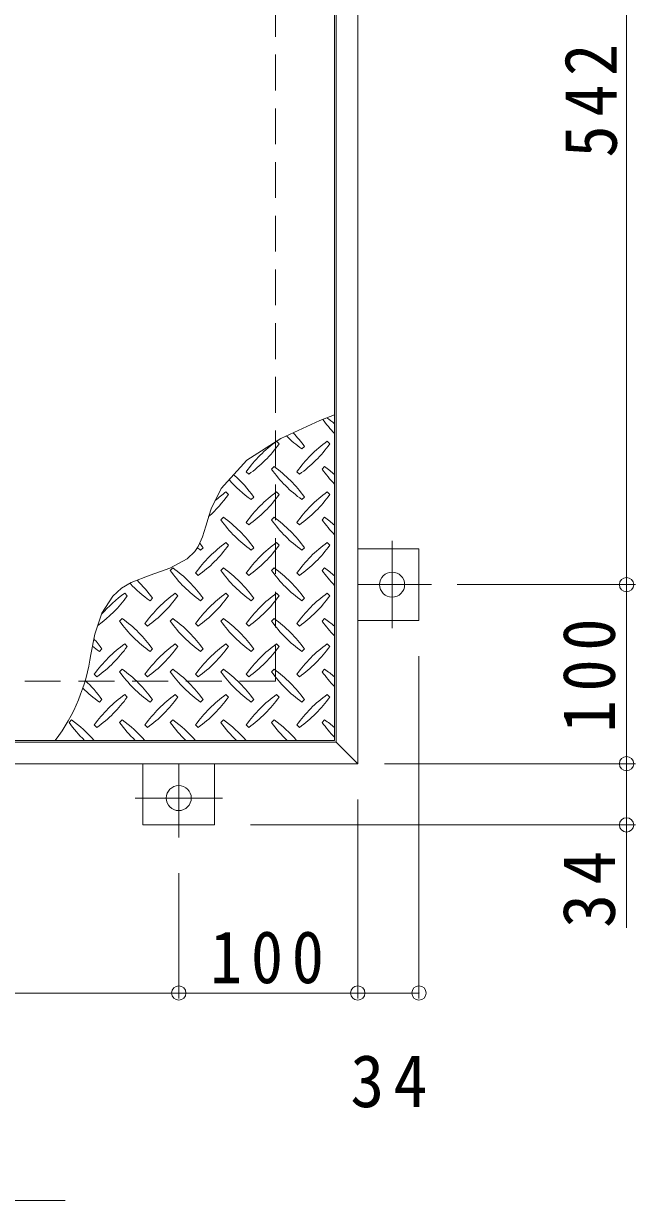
# Model space of a CAD drawing. Units: millimetres at full size, sheet at 1:10. Extents: x -1763 to 1918, y -1353 to 1313.
# Drawn here: x -704 to -362, y 11 to 669 of the extents above; entities that cross this region are included whole.
import ezdxf

# ---------------------------------------------------------------- set-up
doc = ezdxf.new("R2010")
doc.units = ezdxf.units.MM
doc.header["$LTSCALE"] = 10
doc.header["$PDMODE"] = 32
doc.header["$PDSIZE"] = 8
doc.linetypes.add('CHAIN1', pattern=[8, 5, -1, 1, -1])
doc.linetypes.add('DASHED2', pattern=[3, 2, -1])
for name, color, linetype, lineweight in [('0-1', 2, 'DASHED2', 9), ('0-2', 3, 'Continuous', 9), ('0-3', 2, 'Continuous', 9), ('0-5', 4, 'Continuous', 9), ('0-9', 134, 'Continuous', 5), ('0-E', 3, 'Continuous', 9), ('0-F', 7, 'Continuous', 9)]:
    doc.layers.add(name, color=color, linetype=linetype, lineweight=lineweight)
doc.styles.add('ＭＳ ゴシック', font='')
doc.styles.get('ＭＳ ゴシック').set_extended_font_data('MS Gothic')

msp = doc.modelspace()

# ---------------------------------------------------------------- linework, layer by layer
at = {"layer": '0-1'}
for p, q in [((-563.26, 951.2), (-563.26, 301.2)), ((-563.26, 301.2), (-1363.26, 301.2))]:
    msp.add_line(p, q, dxfattribs=at)
at = {"layer": '0-2'}
for p, q in [((-530.26, 984.2), (-530.26, 268.2)), ((-530.26, 268.2), (-962.76, 268.2))]:
    msp.add_line(p, q, dxfattribs=at)
at = {"layer": '0-3'}
for p, q in [((-517.26, 997.2), (-517.26, 255.2)), ((-529.26, 267.2), (-529.26, 985.2)), ((-529.26, 267.2), (-1397.26, 267.2)), ((-529.26, 267.2), (-517.26, 255.2)), ((-517.26, 255.2), (-1409.26, 255.2))]:
    msp.add_line(p, q, dxfattribs=at)
at = {"layer": '0-5', "color": 7}
msp.add_line((-1245.79, 11.27), (-680.73, 11.27), dxfattribs=at)
at = {"layer": '0-9'}
for p, q in [((-561.21, 433.82), (-562.63, 435.23)), ((-532.93, 433.82), (-534.34, 435.23)), ((-548.49, 430.99), (-547.07, 432.41)), ((-564.04, 421.09), (-565.46, 419.68)), ((-535.76, 421.09), (-537.17, 419.68)), ((-579.6, 418.26), (-578.18, 416.85)), ((-551.31, 418.26), (-549.9, 416.85)), ((-589.5, 405.54), (-590.91, 406.95)), ((-576.77, 402.71), (-575.36, 404.12)), ((-561.21, 405.54), (-562.63, 406.95)), ((-548.49, 402.71), (-547.07, 404.12)), ((-532.93, 405.54), (-534.34, 406.95)), ((-592.33, 392.81), (-593.74, 391.39)), ((-579.6, 389.98), (-578.18, 388.57)), ((-564.04, 392.81), (-565.46, 391.39)), ((-551.31, 389.98), (-549.9, 388.57)), ((-535.76, 392.81), (-537.17, 391.39)), ((-605.05, 374.42), (-603.64, 375.84)), ((-589.5, 377.25), (-590.91, 378.67)), ((-576.77, 374.42), (-575.36, 375.84)), ((-561.21, 377.25), (-562.63, 378.67)), ((-548.49, 374.42), (-547.07, 375.84)), ((-532.93, 377.25), (-534.34, 378.67)), ((-620.61, 364.52), (-622.02, 363.11)), ((-607.88, 361.7), (-606.47, 360.28)), ((-592.33, 364.52), (-593.74, 363.11)), ((-579.6, 361.7), (-578.18, 360.28)), ((-564.04, 364.52), (-565.46, 363.11)), ((-551.31, 361.7), (-549.9, 360.28)), ((-535.76, 364.52), (-537.17, 363.11)), ((-646.07, 348.97), (-647.48, 350.38)), ((-617.78, 348.97), (-619.2, 350.38)), ((-589.5, 348.97), (-590.91, 350.38)), ((-561.21, 348.97), (-562.63, 350.38)), ((-532.93, 348.97), (-534.34, 350.38)), ((-633.34, 346.14), (-631.92, 347.55)), ((-605.05, 346.14), (-603.64, 347.55)), ((-576.77, 346.14), (-575.36, 347.55)), ((-548.49, 346.14), (-547.07, 347.55)), ((-648.9, 336.24), (-650.31, 334.83)), ((-620.61, 336.24), (-622.02, 334.83)), ((-592.33, 336.24), (-593.74, 334.83)), ((-564.04, 336.24), (-565.46, 334.83)), ((-535.76, 336.24), (-537.17, 334.83)), ((-636.17, 333.41), (-634.75, 332)), ((-607.88, 333.41), (-606.47, 332)), ((-579.6, 333.41), (-578.18, 332)), ((-551.31, 333.41), (-549.9, 332)), ((-646.07, 320.68), (-647.48, 322.1)), ((-617.78, 320.68), (-619.2, 322.1)), ((-589.5, 320.68), (-590.91, 322.1)), ((-561.21, 320.68), (-562.63, 322.1)), ((-532.93, 320.68), (-534.34, 322.1)), ((-661.62, 317.85), (-660.21, 319.27)), ((-633.34, 317.85), (-631.92, 319.27)), ((-605.05, 317.85), (-603.64, 319.27)), ((-576.77, 317.85), (-575.36, 319.27)), ((-548.49, 317.85), (-547.07, 319.27)), ((-664.45, 305.13), (-663.04, 303.71)), ((-648.9, 307.96), (-650.31, 306.54)), ((-636.17, 305.13), (-634.75, 303.71)), ((-620.61, 307.96), (-622.02, 306.54)), ((-607.88, 305.13), (-606.47, 303.71)), ((-592.33, 307.96), (-593.74, 306.54)), ((-579.6, 305.13), (-578.18, 303.71)), ((-564.04, 307.96), (-565.46, 306.54)), ((-551.31, 305.13), (-549.9, 303.71)), ((-535.76, 307.96), (-537.17, 306.54)), ((-661.62, 289.57), (-660.21, 290.98)), ((-646.07, 292.4), (-647.48, 293.81)), ((-633.34, 289.57), (-631.92, 290.98)), ((-617.78, 292.4), (-619.2, 293.81)), ((-605.05, 289.57), (-603.64, 290.98)), ((-589.5, 292.4), (-590.91, 293.81)), ((-576.77, 289.57), (-575.36, 290.98)), ((-561.21, 292.4), (-562.63, 293.81)), ((-548.49, 289.57), (-547.07, 290.98)), ((-532.93, 292.4), (-534.34, 293.81)), ((-677.18, 279.67), (-678.59, 278.26)), ((-664.45, 276.84), (-663.04, 275.43)), ((-648.9, 279.67), (-650.31, 278.26)), ((-636.17, 276.84), (-634.75, 275.43)), ((-620.61, 279.67), (-622.02, 278.26)), ((-607.88, 276.84), (-606.47, 275.43)), ((-592.33, 279.67), (-593.74, 278.26)), ((-579.6, 276.84), (-578.18, 275.43)), ((-564.04, 279.67), (-565.46, 278.26)), ((-551.31, 276.84), (-549.9, 275.43)), ((-535.76, 279.67), (-537.17, 278.26))]:
    msp.add_line(p, q, dxfattribs=at)
msp.add_lwpolyline([(-530.26, 450.12), (-538.53, 446.78), (-560.28, 436.83), (-579.25, 424.66), (-593.65, 408.89), (-599.23, 397.53), (-600.37, 394.05), (-602.14, 387.91), (-604.02, 381.91), (-606.47, 376.44), (-608.32, 373.66), (-612.6, 369.55), (-622.2, 364.44), (-633.17, 360.55), (-643.84, 356.36), (-649.25, 353.2), (-654.08, 348.82), (-660.17, 339.2), (-664.12, 327.61), (-666.47, 316.18)], dxfattribs=at)
for centre, radius, start, end in [((-478.13, 490.04), 72.5, 215.94795, 224.0249), ((-577.83, 390.33), 72.5, 48.99213, 53.25279), ((-520.56, 376.19), 72.5, 125.47256, 144.5273), ((-620.26, 475.89), 72.5, 305.47272, 324.5273), ((-506.41, 490.04), 72.5, 225.57452, 234.5273), ((-606.11, 390.33), 72.5, 35.47258, 43.25978), ((-492.27, 376.19), 72.5, 125.47256, 144.5273), ((-591.97, 475.89), 72.5, 305.47272, 324.5273), ((-606.11, 362.05), 72.5, 35.47258, 54.5273), ((-577.83, 362.05), 72.5, 48.99213, 54.5273), ((-634.4, 362.05), 72.5, 35.47258, 48.77962), ((-506.41, 461.75), 72.5, 215.47272, 234.5273), ((-478.13, 461.75), 72.5, 215.47272, 224.0249), ((-534.7, 461.75), 72.5, 221.35275, 234.5273), ((-648.54, 447.61), 72.5, 311.38763, 324.5273), ((-548.84, 347.91), 72.5, 125.47256, 131.59831), ((-520.56, 347.91), 72.5, 125.47256, 144.5273), ((-620.26, 447.61), 72.5, 305.47272, 324.5273), ((-492.27, 347.91), 72.5, 125.47256, 144.5273), ((-591.97, 447.61), 72.5, 305.47272, 324.5273), ((-534.7, 433.47), 72.5, 215.47272, 234.5273), ((-634.4, 333.76), 72.5, 35.47258, 54.5273), ((-506.41, 433.47), 72.5, 215.47272, 234.5273), ((-606.11, 333.76), 72.5, 35.47258, 54.5273), ((-478.13, 433.47), 72.5, 215.47272, 224.0249), ((-577.83, 333.76), 72.5, 48.99213, 54.5273), ((-548.84, 319.62), 72.5, 125.47256, 144.5273), ((-562.98, 433.47), 72.5, 232.70831, 234.5273), ((-648.54, 419.32), 72.5, 305.47272, 324.5273), ((-662.68, 333.76), 72.5, 35.47258, 38.03572), ((-520.56, 319.62), 72.5, 125.47256, 144.5273), ((-620.26, 419.32), 72.5, 305.47272, 324.5273), ((-492.27, 319.62), 72.5, 125.47256, 144.5273), ((-591.97, 419.32), 72.5, 305.47272, 324.5273), ((-562.98, 405.18), 72.5, 215.47272, 234.5273), ((-662.68, 305.48), 72.5, 35.47258, 54.5273), ((-534.7, 405.18), 72.5, 215.47272, 234.5273), ((-634.4, 305.48), 72.5, 35.47258, 54.5273), ((-506.41, 405.18), 72.5, 215.47272, 234.5273), ((-606.11, 305.48), 72.5, 35.47258, 54.5273), ((-478.13, 405.18), 72.5, 215.47272, 224.0249), ((-577.83, 305.48), 72.5, 48.99213, 54.5273), ((-591.27, 405.18), 72.5, 222.74814, 234.5273), ((-690.97, 305.48), 72.5, 35.47258, 45.99713), ((-705.11, 391.04), 72.5, 306.00705, 324.5273), ((-605.41, 291.34), 72.5, 125.47256, 139.2924), ((-577.12, 291.34), 72.5, 125.47256, 144.52728), ((-676.83, 391.04), 72.5, 305.47272, 324.5273), ((-548.84, 291.34), 72.5, 125.47256, 144.52728), ((-648.54, 391.04), 72.5, 305.47272, 324.5273), ((-520.56, 291.34), 72.5, 125.47256, 144.52728), ((-620.26, 391.04), 72.5, 305.47272, 324.5273), ((-492.27, 291.34), 72.5, 125.47256, 144.5273), ((-591.97, 391.04), 72.5, 305.47272, 324.5273), ((-690.97, 277.2), 72.5, 35.47258, 54.5273), ((-662.68, 277.2), 72.5, 35.47258, 54.5273), ((-634.4, 277.2), 72.5, 35.47258, 54.5273), ((-606.11, 277.2), 72.5, 35.47258, 54.5273), ((-577.83, 277.2), 72.5, 48.99213, 54.5273), ((-591.27, 376.9), 72.5, 215.47272, 234.5273), ((-562.98, 376.9), 72.5, 215.47272, 234.5273), ((-534.7, 376.9), 72.5, 215.47272, 234.5273), ((-506.41, 376.9), 72.5, 215.47272, 234.5273), ((-478.13, 376.9), 72.5, 215.47272, 224.0249), ((-719.25, 277.2), 72.5, 35.47258, 41.1628), ((-605.41, 263.05), 72.5, 125.47256, 144.5273), ((-577.12, 263.05), 72.5, 125.47256, 144.5273), ((-548.84, 263.05), 72.5, 125.47256, 144.5273), ((-520.56, 263.05), 72.5, 125.47256, 144.5273), ((-492.27, 263.05), 72.5, 125.47256, 144.5273), ((-767.66, 329.95), 102.13, 322.79805, 352.25462), ((-619.55, 376.9), 72.5, 230.65677, 234.5273), ((-705.11, 362.76), 72.5, 305.47272, 324.5273), ((-676.83, 362.76), 72.5, 305.47272, 324.5273), ((-648.54, 362.76), 72.5, 305.47272, 324.5273), ((-620.26, 362.76), 72.5, 305.47272, 324.5273), ((-591.97, 362.76), 72.5, 305.47272, 324.5273), ((-591.27, 348.61), 72.5, 215.47272, 234.5273), ((-690.97, 248.91), 72.5, 35.47258, 54.5273), ((-562.98, 348.61), 72.5, 215.47272, 234.5273), ((-662.68, 248.91), 72.5, 35.47258, 54.5273), ((-534.7, 348.61), 72.5, 215.47272, 234.5273), ((-634.4, 248.91), 72.5, 35.47258, 54.5273), ((-506.41, 348.61), 72.5, 215.47272, 234.5273), ((-606.11, 248.91), 72.5, 35.47258, 54.5273), ((-478.13, 348.61), 72.5, 215.47272, 224.0249), ((-577.83, 248.91), 72.5, 48.99213, 54.5273), ((-619.55, 348.61), 72.5, 224.94598, 234.5273), ((-719.25, 248.91), 72.5, 35.47258, 46.69856), ((-605.41, 234.77), 72.5, 125.47256, 144.5273), ((-705.11, 334.47), 72.5, 305.47272, 324.5273), ((-577.12, 234.77), 72.5, 125.47256, 144.5273), ((-676.83, 334.47), 72.5, 305.47272, 324.5273), ((-548.84, 234.77), 72.5, 125.47256, 144.5273), ((-648.54, 334.47), 72.5, 305.47272, 324.5273), ((-520.56, 234.77), 72.5, 125.47256, 144.5273), ((-620.26, 334.47), 72.5, 305.47272, 324.5273), ((-492.27, 234.77), 72.5, 125.47256, 144.5273), ((-591.97, 334.47), 72.5, 305.47272, 324.5273), ((-619.55, 320.33), 72.5, 215.47272, 225.97511), ((-719.25, 220.63), 72.5, 41.00789, 54.5273), ((-591.27, 320.33), 72.5, 215.47272, 225.97511), ((-690.97, 220.63), 72.5, 41.00789, 54.5273), ((-562.98, 320.33), 72.5, 215.47272, 225.97511), ((-662.68, 220.63), 72.5, 41.00789, 54.5273), ((-534.7, 320.33), 72.5, 215.47272, 225.97511), ((-634.4, 220.63), 72.5, 41.00789, 54.5273), ((-506.41, 320.33), 72.5, 215.47272, 225.97511), ((-606.11, 220.63), 72.5, 41.00789, 54.5273), ((-478.13, 320.33), 72.5, 215.47272, 224.0249), ((-577.83, 220.63), 72.5, 48.99213, 54.5273)]:
    msp.add_arc(centre, radius, start, end, dxfattribs=at)
at = {"layer": '0-E'}
for p, q in [((-483.06, 375.2), (-517.26, 375.2)), ((-483.06, 375.2), (-483.06, 335.2)), ((-483.06, 335.2), (-517.26, 335.2)), ((-637.26, 221), (-637.26, 255.2)), ((-597.26, 221), (-597.26, 255.2)), ((-597.26, 221), (-637.26, 221))]:
    msp.add_line(p, q, dxfattribs=at)
at = {"layer": '0-E', "linetype": 'CHAIN1'}
for p, q in [((-498.06, 330.82), (-498.06, 379.58)), ((-476.09, 355.2), (-517.26, 355.2)), ((-617.26, 214.03), (-617.26, 255.2)), ((-641.64, 236), (-592.88, 236))]:
    msp.add_line(p, q, dxfattribs=at)
at = {"layer": '0-E'}
for centre in [(-498.06, 355.2), (-617.26, 236)]:
    msp.add_circle(centre, 7, dxfattribs=at)
at = {"layer": '0-F'}
for p, q in [((-367.1, 355.2), (-367.1, 897.2)), ((-461.74, 355.2), (-362.1, 355.2)), ((-367.1, 255.2), (-367.1, 355.2)), ((-483.06, 124.13), (-483.06, 315.2)), ((-502.26, 255.2), (-362.1, 255.2)), ((-367.1, 255.2), (-367.1, 221)), ((-517.26, 124.13), (-517.26, 235.2)), ((-362.1, 221), (-577.26, 221)), ((-367.1, 221), (-367.1, 163.53)), ((-617.26, 124.13), (-617.26, 194.03)), ((-963.26, 127.13), (-617.26, 127.13)), ((-617.26, 127.13), (-517.26, 127.13)), ((-517.26, 127.13), (-483.06, 127.13))]:
    msp.add_line(p, q, dxfattribs=at)
for p in [(-367.1, 355.2), (-367.1, 255.2), (-367.1, 221), (-617.26, 127.13), (-517.26, 127.13), (-483.06, 127.13)]:
    msp.add_point(p, dxfattribs=at)

# ---------------------------------------------------------------- texts
at = {"layer": '0-F', "color": 2, "char_height": 29.33, "attachment_point": 7, "rotation": 90, "style": 'ＭＳ ゴシック'}
for s, insert in [('\\T1.27;\\W0.9;542', (-372.1, 593.7)), ('\\T1.27;\\W0.9;100', (-373.1, 272.7)), ('\\T1.27;\\W0.95;34', (-373.1, 163.53))]:
    msp.add_mtext(s, dxfattribs=dict(at, insert=insert))
at = {"layer": '0-F', "color": 2, "char_height": 29.33, "attachment_point": 7, "style": 'ＭＳ ゴシック'}
for s, insert in [('\\T1.27;\\W0.9;100', (-599.76, 132.13)), ('\\T1.27;\\W0.95;34', (-521.41, 62.91))]:
    msp.add_mtext(s, dxfattribs=dict(at, insert=insert))

doc.saveas('drawing.dxf')
